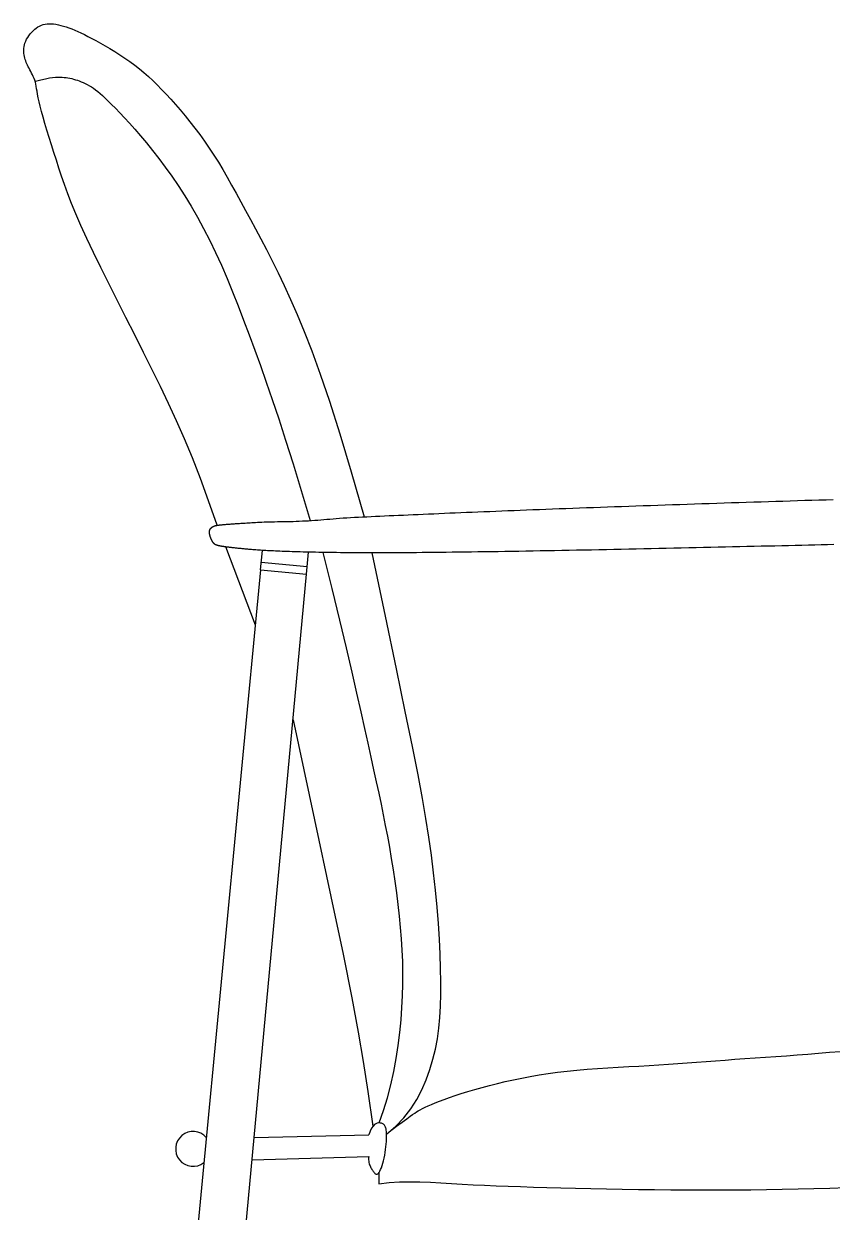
# Model space of a CAD drawing. Header units: millimetres. Extents: x -17017 to 2697, y 1903 to 18260.
# Drawn here: x -16975.9994 to -16975.9377, y 18247.9943 to 18248.0849 of the extents above; entities that cross this region are included whole.
import ezdxf

# ---------------------------------------------------------------- set-up
doc = ezdxf.new("R2010")
doc.units = ezdxf.units.MM
doc.layers.add('OP-MOB-MOVIL', color=8, linetype='Continuous')

# ---------------------------------------------------------------- blocks, each defined once
blk = doc.blocks.new('mesas y sillas de cafeteria')
for p, q in [((49.54799182636907, -14.29232031655556), (49.54869526156745, -14.28488210684554)), ((49.56549935613475, -14.29397601236997), (49.56629223037908, -14.28559206327918))]:
    blk.add_line(p, q)
for points in [[(49.53146824942451, -14.27532335044452), (49.52823059016737, -14.26598081426528), (49.52510004167289, -14.25747173149284), (49.52204336315754, -14.24965512449489), (49.51902731382961, -14.24239001564092), (49.51601865291104, -14.23553542730224), (49.51298413961376, -14.22895038184288), (49.50989053315152, -14.22249390163415), (49.50670459274352, -14.21602500904191), (49.50340838144712, -14.20943997060385), (49.50004517769958, -14.20278402949771), (49.49667356378995, -14.1961396730876), (49.49335212199639, -14.18958938871219), (49.49013943460614, -14.18321566373015), (49.48709408390187, -14.17710098548923), (49.48427465216719, -14.17132784134446), (49.4817397216857, -14.16597871863996), (49.47953120039074, -14.16111235537574), (49.4776242988064, -14.15669249214079), (49.47597755311199, -14.15265912016548), (49.47454949947587, -14.14895223067651), (49.47329867407916, -14.1455118149097), (49.47218361309297, -14.14227786409356), (49.47116285269021, -14.13919036946209), (49.47019492904747, -14.13618932224381), (49.4692473821442, -14.13322945462642), (49.46832376716247, -14.13032446261059), (49.46743664309452, -14.1275027831507), (49.46659856892347, -14.12479285320478), (49.46582210364159, -14.12222310973084), (49.46511980623745, -14.1198219896778), (49.46450423569604, -14.11761793000733), (49.46398795100959, -14.11563936767561), (49.46357809642177, -14.11390520510213), (49.4632601572157, -14.11239620659398), (49.46301420393502, -14.11108360192702), (49.46282030711882, -14.10993862087344), (49.46265853731074, -14.10893249319997), (49.46250896504807, -14.10803644868611), (49.46235166087808, -14.10722171710222), (49.46216669533624, -14.10645952822233), (49.46193893108011, -14.10572575645347), (49.46167239920942, -14.10501485474742), (49.46137592294053, -14.10432592068173), (49.46105832548801, -14.10365805183937), (49.46072843006459, -14.10301034580698), (49.46039505988756, -14.10238190016389), (49.46006703816693, -14.10177181249674), (49.45975318811998, -14.10117918038668), (49.45946080742578, -14.10060256899669), (49.45919109163242, -14.10003841383514), (49.45894371074519, -14.09948261799036), (49.45871833478213, -14.09893108454889), (49.45851463374856, -14.09837971659908), (49.45833227765434, -14.0978244172311), (49.45817093651294, -14.09726108953146), (49.45803028033515, -14.09668563658488), (49.45791115755583, -14.09609471309523), (49.45781913030351, -14.09548798018295), (49.45776093912991, -14.09486585058949), (49.45774332459496, -14.09422873704352), (49.457773027244, -14.09357705228467), (49.45785678763787, -14.09291120905073), (49.45800134632645, -14.09223162006856), (49.45821344386331, -14.0915386980796), (49.45849742120572, -14.09083432271655), (49.45884802093224, -14.09012624121169), (49.45925758602334, -14.08942366770134), (49.45971845945678, -14.08873581630723), (49.46022298421485, -14.08807190116931), (49.46076350327803, -14.08744113641478), (49.46133235962407, -14.08685273617448), (49.46192189623707, -14.0863159145847), (49.46252629420906, -14.08583835437275), (49.4631470870836, -14.08542161268451), (49.46378764651217, -14.08506571526232), (49.46445134415717, -14.0847706878485), (49.46514155166824, -14.08453655618541), (49.46586164070868, -14.08436334602084), (49.46661498292724, -14.08425108308984), (49.46740494998176, -14.08419979314203), (49.4682340136269, -14.08420907356776), (49.46910104599647, -14.08427680834211), (49.47000401931746, -14.08440045310272), (49.47094090582686, -14.08457746346903), (49.47190967774895, -14.08480529507506), (49.47290830731617, -14.08508140354752), (49.47393476676189, -14.08540324451496), (49.47498702831672, -14.08576827360048), (49.47606534184797, -14.08617530855736), (49.47717906780599, -14.08662861559606), (49.47833984427507, -14.08713382304632), (49.47955930934313, -14.0876965592397), (49.48084910109537, -14.0883224525096), (49.48222085762336, -14.0890171311803), (49.48368621700774, -14.08978622359064), (49.48525681733827, -14.0906353580649), (49.48693851136522, -14.09156819199052), (49.48871401046563, -14.09258049897653), (49.49056024068705, -14.09366608168057), (49.4924541280734, -14.09481874276571), (49.49437259867227, -14.09603228489323), (49.49629257851939, -14.09730051072256), (49.49819099366414, -14.09861722291498), (49.50004477015136, -14.09997622413175), (49.50183719708457, -14.10137385436428), (49.50357701581652, -14.10281660293367), (49.5052793307641, -14.1043134964857), (49.5069592463451, -14.10587356167161), (49.5086318669737, -14.10750582513901), (49.51031229706587, -14.10921931354096), (49.51201564103849, -14.11102305352142), (49.51375700330482, -14.11292607173527), (49.51554679036963, -14.11493495049217), (49.51737661706102, -14.11704649476633), (49.51923340030135, -14.11925506519219), (49.52110405700387, -14.12155502240785), (49.52297550408821, -14.12394072704774), (49.5248346584749, -14.12640653975177), (49.52666843707811, -14.12894682115257), (49.52846375681838, -14.13155593188822), (49.53021224753775, -14.13423038271139), (49.53192439080431, -14.13697528484226), (49.53361538110585, -14.13979789961741), (49.53530041293743, -14.14270548837703), (49.53699468078867, -14.14570531245408), (49.53871337915461, -14.14880463318332), (49.54047170252306, -14.15201071190859), (49.5422848453918, -14.15533080996101), (49.54416583084185, -14.15877686850581), (49.54611899635984, -14.16237954800636), (49.54814650801836, -14.16617418875285), (49.55025053189365, -14.17019613103548), (49.55243323406376, -14.17448071514809), (49.55469678060308, -14.17906328137724), (49.55704333758604, -14.18397917001676), (49.55947507109249, -14.18926372135502), (49.5620044947691, -14.19499725450805), (49.56468551255148, -14.20144000388245), (49.56758237594386, -14.20889718271974), (49.57075933645592, -14.21767400425233), (49.57428064559463, -14.22807568171265), (49.57821055486329, -14.2404074283404), (49.58261331577251, -14.25497445736619), (49.58755317982559, -14.2720819820297)], [(49.4622213296725, -14.10601314265114), (49.46426673358656, -14.10551636037053), (49.46601090182867, -14.10513613758121), (49.46749388404987, -14.10485910318312), (49.46875572989939, -14.10467188607618), (49.46983648902642, -14.1045611151585), (49.4707762110811, -14.10451341933003), (49.47161494571083, -14.10451542749433), (49.47239274256845, -14.10455376854406), (49.47314368836214, -14.10461736555044), (49.4738780180478, -14.10470431823342), (49.47460000364754, -14.1048150204806), (49.4753139171853, -14.1049498661796), (49.47602403067231, -14.10510924921618), (49.47673461613431, -14.10529356348525), (49.47744994559162, -14.10550320286347), (49.4781742910609, -14.10573856124574), (49.47891098827222, -14.10600042678016), (49.47965962779199, -14.10629116466589), (49.48041886389456, -14.1066135343608), (49.48118735085063, -14.10697029533185), (49.48196374294457, -14.10736420703506), (49.48274669444163, -14.10779802893376), (49.48353485961979, -14.10827452048943), (49.48432689275342, -14.10879644116176), (49.48512544008281, -14.10936945098365), (49.48594911569944, -14.11001081224822), (49.48682052565982, -14.11074068783273), (49.48776227602048, -14.11157924060535), (49.48879697283792, -14.11254663343243), (49.48994722217321, -14.11366302918395), (49.49123563007743, -14.11494859073355), (49.4926848026098, -14.11642348094756), (49.4943105104494, -14.11810409745158), (49.49610118274904, -14.11999177691541), (49.49803841328958, -14.1220840907572), (49.50010379584728, -14.12437861040053), (49.50227892420207, -14.12687290726717), (49.50454539212569, -14.12956455278254), (49.50688479340261, -14.13245111836295), (49.50927872180364, -14.13553017543563), (49.5117096552367, -14.13879916167753), (49.51416360810344, -14.14225497979533), (49.51662747893624, -14.14589439874908), (49.5190881662611, -14.14971418750247), (49.52153256861038, -14.15371111501918), (49.52394758451101, -14.15788195025743), (49.52632011249898, -14.16222346218274), (49.52863705109394, -14.16673241975514), (49.53088956150623, -14.17140577506143), (49.53308585562536, -14.17624121270455), (49.53523840801881, -14.18123660041419), (49.53735969324953, -14.18638980591277), (49.53946218588226, -14.1916986969245), (49.54155836047994, -14.19716114118273), (49.5436606916137, -14.20277500640987), (49.54578165384464, -14.20853816033377), (49.54793756934032, -14.21447540898043), (49.55016015067758, -14.22071931156097), (49.55248495803153, -14.22742936558825), (49.55494755158179, -14.23476506857151), (49.55758349150165, -14.24288591801815), (49.56042833797255, -14.25195141144832), (49.56351765117051, -14.26212104636579), (49.56688699127244, -14.27355432027798)], [(49.76653104583329, -14.28269573476246), (49.76417372632113, -14.28275068076073), (49.76178103862821, -14.28280648301916), (49.75935403784479, -14.28286309851683), (49.7568937790611, -14.28292048422736), (49.75440131736923, -14.28297859713348), (49.75187776135772, -14.28303739254625), (49.74932443362832, -14.28309681913743), (49.74674271028198, -14.28315682390166), (49.7441339674142, -14.28321735384452), (49.74149958112775, -14.28327835596792), (49.73884092751996, -14.28333977727561), (49.7361593826945, -14.2834015647677), (49.73345632274595, -14.28346366544974), (49.73073312377801, -14.28352602632003), (49.72799116189071, -14.28358859438231), (49.72523181317956, -14.2836513166385), (49.72245645374915, -14.28371414009234), (49.71966645969678, -14.28377701174577), (49.71686320712161, -14.2838398786007), (49.71404807212548, -14.28390268765725), (49.71122243080754, -14.2839653859246), (49.70838765926601, -14.28402792039378), (49.70554513360275, -14.28409023807944), (49.702696229916, -14.28415228597441), (49.69984232430488, -14.2842140110879), (49.69698479286944, -14.28427536041636), (49.69412501171337, -14.28433628096536), (49.6912643569276, -14.28439671973683), (49.68840420462402, -14.28445662373269), (49.68554593089084, -14.28451593995487), (49.68269091183447, -14.28457461540529), (49.67984052355405, -14.28463259708951), (49.6769961421478, -14.28468983200582), (49.67415914371577, -14.28474626715797), (49.67133090435618, -14.28480184954969), (49.66851280017454, -14.2848565261811), (49.66570620726361, -14.28491024405412), (49.66291250172708, -14.2849629501743), (49.66013305966317, -14.28501459153995), (49.6573692571701, -14.28506511515661), (49.65462247035157, -14.28511446802622), (49.65189407530579, -14.28516259714888), (49.64918544813099, -14.28520944952834), (49.64649796492995, -14.28525497216833), (49.64383300179998, -14.28529911206533), (49.64119193484021, -14.28534181623036), (49.6385761401516, -14.28538303165806), (49.63598699383328, -14.28542270535763), (49.63342587198622, -14.28546078432373), (49.63089415071136, -14.28549721556374), (49.6283932061051, -14.28553194607957), (49.62592441426932, -14.28556492287316), (49.62348915130224, -14.28559609294643), (49.62108873923989, -14.28562540606981), (49.61872428385323, -14.28565282309137), (49.61639683685371, -14.28567830762586), (49.61410744994737, -14.28570182329167), (49.61185717484386, -14.28572333370357), (49.6096470632483, -14.28574280247813), (49.60747816687126, -14.28576019323009), (49.60535153741966, -14.28577546957604), (49.6032680103408, -14.28578860620837), (49.60122755603788, -14.28579962212461), (49.59922992865086, -14.28580854739084), (49.59727488232329, -14.28581541208041), (49.5953621711933, -14.28582024626485), (49.59349154940628, -14.28582308001387), (49.59166277109853, -14.28582394340265), (49.58987559041543, -14.28582286649726), (49.58812970743293, -14.28581988214137), (49.58642460596184, -14.28581503424721), (49.58475971575808, -14.28580836950277), (49.58313446656666, -14.28579993458879), (49.58154828813895, -14.28578977619691), (49.58000061022631, -14.28577794100784), (49.57849086257374, -14.28576447570413), (49.57701847493536, -14.28574942697196), (49.57558287705888, -14.28573284150116), (49.57418349869658, -14.28571476597062), (49.57281976959257, -14.28569524706654), (49.57149111950002, -14.28567433147327), (49.57019697817123, -14.28565206587882), (49.56893677535209, -14.28562849696391), (49.56770994079216, -14.28560367141654), (49.56651590424281, -14.28557763592289), (49.5653540954545, -14.28555043716187), (49.56422394417496, -14.28552212182149), (49.56312488015374, -14.28549273658791), (49.56205633314039, -14.28546232814369), (49.5610177328881, -14.28543094317502), (49.56000850914279, -14.28539862836806), (49.55902809165582, -14.28536543040173), (49.55807591017492, -14.28533139596948), (49.55715139445329, -14.2852965717484), (49.55625397423955, -14.28526100442832), (49.55538307927873, -14.28522474069177), (49.55453813932672, -14.28518782722495), (49.55371858413127, -14.2851503107122), (49.5529238434392, -14.28511223783607), (49.55215334700461, -14.28507365528458), (49.55140652457521, -14.28503460974207), (49.55068280589967, -14.2849951478911), (49.54998162072843, -14.28495531641965), (49.54930239881105, -14.28491516200847), (49.54864456989617, -14.28487473134737), (49.54800756373788, -14.28483407111526), (49.54739081008211, -14.28479322800194), (49.54679373867748, -14.28475224868998), (49.5462157792781, -14.28471117986555), (49.54565636162897, -14.2846700682112), (49.54511491548055, -14.28462896041674), (49.54459087058513, -14.28458790315926), (49.54408365669042, -14.28454694312859), (49.5435927035478, -14.2845061270109), (49.54311744090501, -14.28446550148874), (49.54265729851522, -14.28442511324283), (49.54221170612163, -14.28438500896664), (49.54178010533087, -14.28434523350734), (49.54136198515698, -14.28430582440342), (49.54095684645745, -14.28426681735073), (49.54056419010431, -14.2842282480633), (49.5401835169605, -14.28419015223517), (49.53981432788532, -14.28415256556946), (49.53945612374719, -14.28411552377293), (49.53910840540902, -14.28407906254506), (49.53877072114938, -14.28404321027119), (49.53844280887552, -14.28400796604546), (49.53812445391668, -14.28397332164241), (49.53781544159392, -14.28393926883837), (49.53751555723011, -14.28390579941151), (49.53722458614902, -14.28387290513092), (49.53694231367626, -14.28384057777657), (49.5366685251347, -14.28380880912118), (49.53640301769792, -14.2837775891112), (49.53614563595329, -14.28374690037163), (49.53589623634161, -14.28371672369212), (49.53565467529825, -14.2836870398678), (49.53542080926218, -14.28365782969377), (49.53519449467331, -14.28362907396149), (49.53497558796607, -14.28360075346427), (49.53476394558584, -14.28357284899539), (49.53455942396158, -14.28354534134996), (49.53436187954139, -14.28351821131764), (49.53417116875789, -14.28349143969535), (49.53398714804825, -14.28346500727275), (49.5338096738551, -14.28343889485222), (49.5336386026147, -14.28341308321433), (49.53347379076695, -14.28338755316145), (49.53331509474719, -14.28336228548324), (49.53316237099716, -14.2833372609748), (49.53301547595129, -14.2833124604258), (49.5328742660522, -14.28328786463317), (49.53273859773617, -14.283263454392), (49.53260832744127, -14.28323921049196), (49.53248331160557, -14.28321511372633), (49.53236340666899, -14.28319114489022), (49.53224846906687, -14.28316728477512), (49.53213835524275, -14.28314351417794), (49.53203292163289, -14.28311981388833), (49.53193202467355, -14.28309616470142), (49.53183552080282, -14.28307254741048), (49.53174326646331, -14.28304894280882), (49.53165511808947, -14.2830253316879), (49.5315709321203, -14.28300169484282), (49.53149056499387, -14.28297801307053), (49.531413873151, -14.28295426715522), (49.53134071302793, -14.28293043789745), (49.53127094106276, -14.28290650609051), (49.53120441369811, -14.28288245252406), (49.53114098736569, -14.28285825799503), (49.53108051850813, -14.28283390329307), (49.5310228635617, -14.2828093692151), (49.5309678789672, -14.28278463655079), (49.53091542116272, -14.28275968609887), (49.53086534658451, -14.28273449864719), (49.53081751167065, -14.28270905499085), (49.53077177286195, -14.28268333592496), (49.5307279865965, -14.28265732224099), (49.53068600931238, -14.28263099473588), (49.53064569744402, -14.28260433419564), (49.53060690743678, -14.28257732142083), (49.53056949972324, -14.28254993800874), (49.53053335073582, -14.28252216879082), (49.5304983409078, -14.28249399941524), (49.5304643506679, -14.28246541551925), (49.53043126045122, -14.28243640274559), (49.53039895068468, -14.28240694673332), (49.53036730179974, -14.28237703312334), (49.53033619422877, -14.28234664756019), (49.5303055243985, -14.28231577891711), (49.53027525271409, -14.2822844289949), (49.53024535558234, -14.28225260282488), (49.53021580939912, -14.28222030544202), (49.53018659057216, -14.28218754187947), (49.53015767550005, -14.28215431717399), (49.53012904058505, -14.28212063635328), (49.53010066223123, -14.28208650445413), (49.53007252083898, -14.28205192731548), (49.53004461280398, -14.28201691401773), (49.53001693852184, -14.28198147443254), (49.5299894983882, -14.28194561844975), (49.52996229279506, -14.28190935594648), (49.52993532214077, -14.28187269680529), (49.52990858681642, -14.28183565090694), (49.52988208722218, -14.28179822813399), (49.52985582374731, -14.2817604383672), (49.52982979679291, -14.28172229149095), (49.52980400674915, -14.28168379738054), (49.52977845401165, -14.28164496592217), (49.52975313897605, -14.28160580699841), (49.52972806203798, -14.28156633048638), (49.52970322359215, -14.28152654626865), (49.52967862403329, -14.28148646423142), (49.52965426375431, -14.28144609424999), (49.52963014315628, -14.28140544621056), (49.52960626262666, -14.28136452999024), (49.5295826225647, -14.28132335547161), (49.52955922336514, -14.28128193254088), (49.52953606541905, -14.28124027107333), (49.52951314912843, -14.28119838095517), (49.52949047488164, -14.28115627206353), (49.52946804307976, -14.28111395428459), (49.52944585411205, -14.28107143749548), (49.52942390837688, -14.28102873158059), (49.52940220626624, -14.28098584642066), (49.52938074817848, -14.28094279189827), (49.5293595345056, -14.28089957789052), (49.52933856564505, -14.28085621428181), (49.52931784198972, -14.28081271095652), (49.52929736393617, -14.28076907779177), (49.52927713187819, -14.28072532467377), (49.52925714621142, -14.2806814614778), (49.52923740733331, -14.28063749808825), (49.52921791563313, -14.28059344438952), (49.52919867151013, -14.2805493102569), (49.52917967535996, -14.28050510557841), (49.52916092757187, -14.28046084023299), (49.52914242854695, -14.28041652409775), (49.52912417867628, -14.2803721670607), (49.52910617835732, -14.28032777900262), (49.52908842798479, -14.2802833698006), (49.52907092795249, -14.28023894934086), (49.52905367865424, -14.28019452749868), (49.52903668048839, -14.2801501141621), (49.52901993384603, -14.28010571921186), (49.52900343920555, -14.28006135231772), (49.52898719736095, -14.28001702231995), (49.52897120918442, -14.27997273784968), (49.52895547555545, -14.27992850753799), (49.52893999734533, -14.279884340016), (49.52892477543264, -14.27984024391299), (49.52890981068867, -14.27979622786006), (49.52889510398563, -14.27975230048833), (49.52888065652678, -14.27970846959761), (49.5288664707814, -14.27966473964261), (49.52885254954435, -14.27962111425586), (49.52883889561144, -14.27957759706624), (49.52882551177845, -14.2795341917008), (49.52881240083661, -14.27949090178299), (49.52879956558445, -14.27944773094714), (49.52878700881502, -14.27940468281486), (49.52877473340322, -14.27936176080766), (49.52876274254322, -14.27931896751397), (49.52875103951101, -14.27927630530758), (49.52873962757894, -14.27923377656771), (49.52872851002212, -14.27919138366815), (49.52871769012017, -14.27914912898632), (49.52870717114092, -14.27910701490509), (49.52869695636309, -14.27906504379462), (49.52868704905723, -14.27902321803231), (49.52867745250478, -14.27898154000104), (49.52866816997539, -14.2789400120746), (49.52865920474505, -14.27889863662858), (49.52865056008613, -14.27885741603677), (49.52864223927645, -14.27881635268568), (49.52863424559109, -14.27877544894363), (49.52862658230424, -14.27873470719351), (49.52861925268735, -14.27869412980726), (49.52861226001824, -14.27865371916778), (49.52860560757108, -14.27861347764701), (49.52859929862097, -14.27857340762421), (49.5285933364421, -14.27853351147496), (49.52858772430864, -14.27849379157669), (49.52858246549386, -14.27845425030864), (49.52857756327558, -14.27841489004459), (49.52857302092616, -14.27837571316559), (49.52856884172161, -14.2783367220436), (49.52856502893792, -14.2782979190597), (49.52856158584655, -14.27825930659128), (49.52855851572167, -14.27822088701032), (49.52855582184202, -14.27818266269787), (49.52855350748086, -14.27814463603136), (49.52855157591148, -14.27810680938637), (49.52855003040895, -14.27806918513852), (49.52854887424837, -14.27803176566886), (49.52854811070301, -14.27799455334934), (49.52854774304888, -14.27795755056104), (49.52854777456469, -14.27792075968136), (49.52854820851644, -14.2778841830841), (49.52854904818651, -14.27784782314484), (49.5285502968436, -14.27781168224828), (49.52855195776647, -14.2777757627664), (49.52855403422927, -14.27774006707295), (49.5285565295062, -14.27770459755084), (49.52855944686962, -14.27766935657564), (49.52856278959916, -14.27763434651933), (49.52856656096537, -14.27759956976661), (49.52857076424243, -14.27756502868942), (49.52857540270998, -14.27753072566884), (49.52858047955215, -14.27749666297314), (49.52858599762749, -14.27746284245222), (49.52859195970632, -14.27742926585597), (49.52859836855623, -14.27739593492879), (49.52860522694482, -14.27736285141691), (49.52861253764604, -14.27733001706292), (49.52862030342931, -14.27729743361851), (49.52862852706403, -14.2772651028281), (49.5286372109822, -14.27723302601589), (49.52864635627429, -14.27720120282174), (49.52865596368611, -14.27716963247076), (49.52866603397433, -14.27713831418259), (49.52867656788476, -14.27710724718054), (49.52868756616954, -14.27707643068788), (49.52869902958173, -14.27704586392429), (49.52871095886803, -14.27701554611122), (49.52872335469965, -14.27698547636464), (49.52873621740218, -14.27695565338036), (49.52874954722301, -14.27692607575409), (49.52876334441225, -14.27689674207068), (49.52877760921092, -14.27686765092039), (49.52879234186457, -14.27683880089535), (49.52880754262242, -14.27681019058946), (49.52882321173001, -14.27678181858937), (49.52883934943111, -14.27675368348901), (49.52885595597309, -14.27672578387501), (49.52887303160333, -14.2766981183413), (49.52889057656557, -14.27667068547998), (49.52890859110539, -14.27664348387771), (49.52892707546926, -14.27661651212657), (49.52894602990455, -14.27658976881503), (49.52896545465683, -14.27656325254065), (49.52898534997166, -14.27653696188645), (49.52900571609189, -14.27651089544452), (49.52902655327034, -14.27648505181241), (49.52904786174804, -14.27645942957133), (49.52906964177146, -14.27643402731701), (49.52909189358616, -14.27640884364155), (49.52911461744134, -14.27638387713159), (49.52913781357984, -14.27635912637925), (49.52916148224813, -14.27633458997479), (49.52918562369177, -14.27631026651216), (49.52921023815998, -14.27628615457797), (49.52923532589466, -14.27626225276435), (49.52926088714321, -14.27623855966158), (49.52928692215301, -14.27621507385993), (49.52931343116597, -14.27619179395515), (49.52934041443314, -14.27616871853024), (49.52936787219824, -14.27614584617913), (49.52939580470684, -14.27612317549574), (49.5294242122045, -14.27610070506489), (49.52945309493771, -14.27607843348051), (49.52948245315292, -14.27605635933287), (49.52951228709662, -14.27603448121226), (49.52954259701528, -14.27601279771079), (49.529573383149, -14.27599130741874), (49.52960464575244, -14.27597000892092), (49.52963638506753, -14.27594890081855), (49.52966860133711, -14.2759279816928), (49.52970129481128, -14.27590725014306), (49.52973446573469, -14.27588670475052), (49.52976811435565, -14.27586634411455), (49.52980224091516, -14.27584616681816), (49.52983684566334, -14.2758261714589), (49.52987193967874, -14.27580635610502), (49.52990757739553, -14.27578671675656), (49.52994382406996, -14.27576724889332), (49.52998074496918, -14.27574794799693), (49.53001840535853, -14.27572880954904), (49.5300568704979, -14.27570982902398), (49.53009620565444, -14.27569100191431), (49.5301364760935, -14.27567232369074), (49.53017779041784, -14.2756537877649), (49.53022043062174, -14.27563537924834), (49.53026472203692, -14.27561708118446), (49.53031099000509, -14.27559887661118), (49.53035955985706, -14.27558074857006), (49.53041075692636, -14.27556268010449), (49.53046490655015, -14.27554465425055), (49.53052233406561, -14.27552665405346), (49.53058337564016, -14.27550866203273), (49.53064841079049, -14.27549065863604), (49.53071782987445, -14.2754726237963), (49.5307920232417, -14.27545453744278), (49.53087138124283, -14.27543637950839), (49.53095629423569, -14.2754181299224), (49.53104715257086, -14.2753997686159), (49.53114434660074, -14.27538127551634), (49.53124826667772, -14.27536263055845), (49.53135930315784, -14.27534381367332), (49.53147784638986, -14.2753248047884), (49.53160428672982, -14.2753055838366), (49.53173901453283, -14.27528613074537), (49.53188242014403, -14.27526642544944), (49.5320348939249, -14.27524644787627), (49.53219682622057, -14.27522617795876), (49.53236860739253, -14.27520559562799), (49.5325506277868, -14.27518468081325), (49.53274327776126, -14.27516341344199), (49.53294694766464, -14.27514177345256), (49.53316202785118, -14.27511974076879), (49.53338890867599, -14.27509729532539), (49.53362798048693, -14.27507441704802), (49.53387963364366, -14.27505108587138), (49.53414425849678, -14.27502728172658), (49.53442224539594, -14.27500298454288), (49.53471398469537, -14.27497817424955), (49.53501986675292, -14.27495283078133), (49.53534028191552, -14.27492693406384), (49.53567562053922, -14.27490046403364), (49.53602627297641, -14.27487340061452), (49.53639262957768, -14.27484572374306), (49.53677508070086, -14.27481741334486), (49.53717401669473, -14.27478844935285), (49.53758982791351, -14.27475881170176), (49.53802290471231, -14.27472848031357), (49.53847363743898, -14.27469743512665), (49.53894241645139, -14.27466565606665), (49.53942963210011, -14.27463312306827), (49.53993567473844, -14.27459981605898), (49.54046093472152, -14.27456571497169), (49.5410058023981, -14.27453079973566), (49.5415706681224, -14.27449505028198), (49.54215592225137, -14.27445844653994), (49.54276195513285, -14.27442096844061), (49.54338915712196, -14.27438259591872), (49.54403791857294, -14.2743433088981), (49.54470862983726, -14.27430308731346), (49.54540234217257, -14.27426202795141), (49.54612275045292, -14.27422069500062), (49.5468742104631, -14.27417976951256), (49.54766107797877, -14.27413993253504), (49.54848770878471, -14.2741018651177), (49.54935845865748, -14.27406624830655), (49.55027768337732, -14.27403376315124), (49.55124973872898, -14.27400509069776), (49.55227692487279, -14.27398056769744), (49.55335331951756, -14.27395915369198), (49.55447094474766, -14.27393946391567), (49.55562182265476, -14.27392011362281), (49.55679797532775, -14.27389971804587), (49.55799142485466, -14.27387689242823), (49.5591941933244, -14.27385025201329), (49.56039830282771, -14.2738184120426), (49.56159710767406, -14.27378022057019), (49.56278929107157, -14.27373545689625), (49.56397486845435, -14.27368413313161), (49.56515385525017, -14.27362626139075), (49.56632626688861, -14.27356185379176), (49.56749211880469, -14.27349092244003), (49.56865142642437, -14.27341347945548), (49.56980420518266, -14.27332953694531), (49.57095181314344, -14.27323933894513), (49.57210097893676, -14.27314405715515), (49.57325977381424, -14.27304509519672), (49.57443626903842, -14.2729438566912), (49.57563853586998, -14.27284174525994), (49.57687464556966, -14.27274016452247), (49.57815266939087, -14.27264051809834), (49.57948067860161, -14.2725442096089), (49.58086473050116, -14.27245229480286), (49.58230282656132, -14.27236443791116), (49.58379095429973, -14.27227995529393), (49.58532510123314, -14.27219816331126), (49.5869012548801, -14.27211837832328), (49.588515402751, -14.27203991668648), (49.59016353236802, -14.27196209476097), (49.59184163124428, -14.27188422890868), (49.59354635821455, -14.27180575144484), (49.59527705739583, -14.27172655852519), (49.59703374421315, -14.27164666226236), (49.59881643410154, -14.271566074769), (49.60062514248875, -14.2714848081614), (49.60245988480619, -14.27140287454677), (49.60432067648708, -14.27132028604137), (49.60620753295825, -14.27123705475969), (49.60812046965293, -14.27115319281256), (49.61005950200251, -14.27106871231445), (49.61202464543658, -14.27098362537981), (49.61401591538652, -14.2708979441195), (49.61603332728464, -14.27081168064433), (49.6180768965587, -14.27072484707242), (49.62014663864193, -14.27063745551459), (49.62224256896297, -14.2705495180835), (49.62436470295415, -14.27046104689362), (49.62651305604686, -14.27037205405395), (49.62868764366976, -14.27028255168443), (49.63088848125699, -14.27019255189225), (49.63311558423629, -14.27010206679552), (49.63536896803907, -14.27001110850324), (49.63764864809764, -14.26991968912989), (49.63995463984247, -14.26982782078994), (49.64228692627967, -14.26973551627816), (49.64464536071955, -14.26964279114873), (49.64702976405169, -14.26954966162884), (49.64943995716294, -14.26945614395663), (49.65187576094195, -14.26936225436111), (49.65433699627556, -14.26926800908041), (49.65682348404971, -14.26917342434172), (49.65933504515215, -14.26907851638316), (49.66187137077668, -14.26898330418408), (49.66443163333224, -14.26888781771049), (49.667014875532, -14.26879208968057), (49.66962014009277, -14.26869615280521), (49.67224646972682, -14.26860003979709), (49.67489290714639, -14.26850378337622), (49.67755849507193, -14.26840741625347), (49.68024227621299, -14.26831097114336), (49.68294326085834, -14.26821448144983), (49.68566032960825, -14.26811798331619), (49.68839233062954, -14.26802151358243), (49.69113811209445, -14.26792510907944), (49.69389652217342, -14.26782880664177), (49.6966664090387, -14.26773264310759), (49.69944662086073, -14.26763665530598), (49.70223600580994, -14.26754088007874), (49.70503341205495, -14.26744535425678), (49.70783768777164, -14.26735011467463), (49.71064768112774, -14.267255198165), (49.71346224029458, -14.2671606415679), (49.71628021344532, -14.26706648171239), (49.71910044874585, -14.26697275543847), (49.72192179437207, -14.26687949957704), (49.72474309849076, -14.26678675096446), (49.72756320927783, -14.26669454643525), (49.73038097490007, -14.26660292282395), (49.73319524353155, -14.2665119169651), (49.7360048633409, -14.26642156569505), (49.73880868249762, -14.26633190584471), (49.74160554917762, -14.26624297425406), (49.74439431154678, -14.26615480775217), (49.74717381778191, -14.26606744317723), (49.74994291604617, -14.26598091736378), (49.75270045451634, -14.26589526714451), (49.75544528136197, -14.26581052935762), (49.75817624475258, -14.26572674083582), (49.76089219286132, -14.26564393841181), (49.76359197385773, -14.26556215892197), (49.76627443591224, -14.26548143920445)], [(49.54607281239896, -14.31333980099589), (49.53473475303053, -14.28357440664695)], [(49.59321580028427, -14.50307786553094), (49.59492432923707, -14.4983372103452), (49.59641515445674, -14.49346874819639), (49.59770200812909, -14.48851234962422), (49.59879862244725, -14.48350788515381), (49.59971872960068, -14.47849522532488), (49.60047606178068, -14.47351424067529), (49.6010843511749, -14.46860480173564), (49.60155732997464, -14.46380677904017), (49.60190735766901, -14.45914908986015), (49.60214130295026, -14.45461683841313), (49.60226466179938, -14.4501841756537), (49.60228293020828, -14.44582525253099), (49.60220160416247, -14.44151422000141), (49.60202617965024, -14.43722522901589), (49.60176215265983, -14.43293243053085), (49.60141501917678, -14.42860997549542), (49.60099061773599, -14.42423972457073), (49.60049615705339, -14.4198343772423), (49.59993918839427, -14.41541434270403), (49.59932726302122, -14.41100003014981), (49.59866793219953, -14.40661184877536), (49.59796874718722, -14.40227020776729), (49.59723725925414, -14.39799551632495), (49.5964810196574, -14.39380818363861), (49.59570478138994, -14.38971395607223), (49.59490210432887, -14.38565992865551), (49.59406375008166, -14.38157853359735), (49.59318048025216, -14.37740220309388), (49.59224305644511, -14.37306336935217), (49.591242240268, -14.36849446457563), (49.59016879332466, -14.36362792096043), (49.58901347721803, -14.35839617071542), (49.58775951478037, -14.35271289410048), (49.5863599737304, -14.34641676361207), (49.58476038300523, -14.33932769980674), (49.58290627155202, -14.33126562323923), (49.58074316831426, -14.32205045446972), (49.57821660222817, -14.31150211404747), (49.5752721022418, -14.29944052253632), (49.57185519729865, -14.28568560049098)], [(49.59603938330747, -14.50732947494907), (49.59955193412952, -14.50435994180043), (49.60262625878295, -14.50114807794125), (49.60529563300679, -14.49773027370247), (49.60759333253554, -14.49414291942412), (49.6095526331128, -14.49042240543713), (49.61120681047942, -14.48660512207971), (49.6125891403708, -14.48272745968279), (49.613732898526, -14.47882580857913), (49.61466819985981, -14.47492303598119), (49.61541251596555, -14.47098791660028), (49.6159801576041, -14.46697570202014), (49.61638543554454, -14.46284164382996), (49.61664266055232, -14.45854099360622), (49.61676614339285, -14.45402900294357), (49.61677019482977, -14.44926092342212), (49.61666912563032, -14.44419200663106), (49.61647410583282, -14.43879060631298), (49.61618374257523, -14.43307748485131), (49.61579350226657, -14.4270865067956), (49.61529885131949, -14.42085153668449), (49.61469525614211, -14.41440643906935), (49.61397818314799, -14.40778507848881), (49.61314309874615, -14.40102131949061), (49.61218546934651, -14.39414902661883), (49.61108313769819, -14.38709759724952), (49.60974345190243, -14.37937856009194), (49.6080561363915, -14.37039897667637), (49.60591091560036, -14.35956590854039), (49.60319751396764, -14.34628641722702), (49.5998056559265, -14.32996756427019), (49.59562506591647, -14.31001641120565), (49.59054546836614, -14.28584001957097)], [(49.54799182636907, -14.29232031655556), (49.48796394357669, -14.92034712088935), (49.50719171965193, -14.92154209291402), (49.56549935613475, -14.29397601236997)], [(49.54799182636907, -14.29232031655556), (49.56549935613475, -14.29397601236997)], [(49.54826933471577, -14.28938590939651), (49.56577686448418, -14.29104160521456)], [(49.59089205211512, -14.50429891842759), (49.5890055107493, -14.49106712538014), (49.5872858461089, -14.47971431126462), (49.58537783833435, -14.46842537604243), (49.58292626757066, -14.4553852196841), (49.57957591395007, -14.43877874215468), (49.57497155761575, -14.41679084341922), (49.56875797870816, -14.38760642344641), (49.56057995736501, -14.34941038219949)], [(49.59710051952698, -14.50643238353587), (49.59987157084197, -14.50436496491238), (49.60204852838888, -14.50274345506841), (49.60372968998581, -14.50149877987133), (49.60501335344543, -14.50056186519942), (49.60599781658493, -14.49986363691823), (49.6067813772197, -14.49933502090425), (49.60746233316331, -14.49890694302849), (49.60813898223296, -14.49851032916195), (49.60889556187885, -14.49808765101261), (49.60976006812325, -14.4976275636036), (49.6107464366205, -14.49713026780228), (49.61186860302951, -14.49659596446872), (49.61314050300552, -14.49602485446667), (49.61457607220746, -14.49541713865619), (49.61618924629056, -14.49477301790103), (49.61799396091737, -14.49409269306125), (49.61999888873379, -14.49337765379823), (49.62219165037186, -14.49263454497486), (49.62455460345245, -14.4918713002462), (49.62707010559734, -14.49109585327096), (49.62972051443467, -14.49031613770785), (49.63248818758257, -14.48954008721557), (49.63535548266645, -14.48877563545102), (49.63830475730811, -14.48803071607108), (49.64132248933129, -14.48731251145182), (49.64441163735137, -14.48662519877325), (49.64757928018935, -14.48597220394186), (49.65083249666077, -14.48535695286046), (49.65417836558026, -14.48478287142279), (49.65762396577338, -14.48425338553534), (49.66117637605021, -14.48377192109911), (49.66484267522992, -14.48334190400965), (49.66862407635836, -14.48296480868157), (49.67249832939979, -14.48263430357474), (49.67643731853968, -14.48234210565533), (49.68041292796988, -14.48207993189499), (49.68439704188222, -14.4818394992617), (49.6883615444649, -14.48161252472528), (49.69227831990429, -14.48139072525373), (49.69611925239496, -14.48116581782051), (49.69986476357644, -14.48093117015014), (49.7035294248908, -14.48068675300601), (49.70713634523145, -14.48043418790803), (49.71070863349178, -14.4801750963743), (49.71426939856337, -14.47991109992654), (49.71784174934419, -14.47964382008649), (49.72144879472307, -14.47937487837044), (49.72511364359434, -14.47910589630555), (49.72885427138226, -14.47883789423577), (49.73266811962367, -14.47856948783374), (49.73654749638899, -14.47829869158886), (49.74048470974503, -14.47802352001236), (49.74447206776222, -14.47774198758998), (49.74850187850552, -14.47745210882385), (49.75256645004538, -14.47715189821247), (49.75665809044949, -14.47683937025613), (49.76077225592235, -14.4765129247553), (49.76491699520466, -14.47617250274197), (49.76910350517028, -14.47581843055195)], [(49.59306486122023, -14.5262412344855), (49.59702288430071, -14.52580090549964), (49.6009533246488, -14.52555424124148), (49.60487274417665, -14.52546981814521), (49.60879770480005, -14.52551621263774), (49.612744768433, -14.52566200116053), (49.61673049698857, -14.52587576013502), (49.62077145238163, -14.52612606600451), (49.62488419652254, -14.52638149519044), (49.6290856680389, -14.52661638710924), (49.63339431238001, -14.52682813307547), (49.63782895171153, -14.52701988738045), (49.64240840819821, -14.52719480432279), (49.64715150399934, -14.52735603818837), (49.65207706127967, -14.52750674327581), (49.65720390220486, -14.52765007387643), (49.66255084893328, -14.52778918428157), (49.66812720791586, -14.52792621281878), (49.67390422271183, -14.52805923392589), (49.67984362117841, -14.52818530608238), (49.68590713115827, -14.52830148775138), (49.69205648050684, -14.52840483741056), (49.69825339706767, -14.52849241353397), (49.70445960869438, -14.52856127459017), (49.71063684323144, -14.52860847905504), (49.71675573642733, -14.52863153475118), (49.72282255559458, -14.52862974692471), (49.72885247594331, -14.52860287016483), (49.73486067268004, -14.52855065907352), (49.74086232102218, -14.52847286824544), (49.7468725961744, -14.52836925226984), (49.75290667334593, -14.52823956575048), (49.75897972774783, -14.52808356328205), (49.7650991499695, -14.52790063895918), (49.77124119211203, -14.52768874490721)], [(49.5892499158972, -14.51585385139879), (49.58920312734244, -14.51653259126579), (49.58920780858807, -14.51714181838361), (49.58925703384466, -14.5176896084522), (49.58934387732461, -14.51818403716061), (49.58946141324213, -14.51863318020332), (49.58960271580781, -14.51904511327484), (49.58976085923314, -14.51942791206602), (49.58992891773505, -14.51978965227136), (49.59010114119064, -14.52013689319938), (49.59027648216488, -14.52047012861294), (49.5904550688856, -14.52078833589803), (49.59063702958701, -14.52109049243336), (49.59082249249968, -14.52137557559945), (49.59101158585418, -14.52164256277683), (49.59120443788015, -14.52189043134968), (49.59140117681181, -14.52211815869305), (49.59160212874212, -14.5223224657675), (49.59180841121724, -14.52249104782095), (49.59202133965209, -14.52260934367769), (49.59224222944886, -14.52266279216201), (49.59247239602428, -14.5226368320964), (49.59271315478509, -14.52251690230514), (49.5929658211453, -14.52228844161255), (49.59323171051255, -14.5219368888429), (49.5935109174261, -14.52145249042951), (49.5937986529525, -14.52084472324896), (49.59408890728355, -14.52012787179046), (49.59437567061195, -14.51931622053598), (49.59465293313224, -14.51842405397838), (49.59491468503893, -14.5174656565996), (49.59515491652473, -14.51645531289068), (49.59536761778054, -14.51540730733723), (49.59554812120314, -14.51433625579921), (49.59569712796201, -14.51325809965056), (49.5958166814371, -14.51218911164142), (49.59590882499742, -14.51114556451284), (49.59597560202292, -14.51014373101498), (49.59601905588261, -14.50919988389796), (49.5960412299537, -14.50833029590285), (49.59604416760794, -14.50755123978524), (49.59602956583876, -14.50687440955153), (49.59599773611717, -14.50629318430947), (49.59594864352675, -14.50579636441762), (49.5958822531602, -14.5053727502418), (49.59579853010473, -14.50501114215513), (49.59569743944394, -14.50470034051796), (49.59557894627233, -14.50442914570158), (49.59544301567257, -14.50418635806636), (49.59528894324194, -14.50396303081106), (49.59511334659783, -14.50375922842068), (49.59491217386858, -14.50357726821858), (49.59468137317981, -14.50341946752087), (49.59441689265805, -14.50328814364366), (49.59411468042981, -14.50318561390486), (49.5937706846189, -14.50311419562058), (49.59338085335639, -14.50307620611238), (49.59294345238231, -14.50308060367206), (49.59246601792893, -14.50316291050513), (49.59195840383381, -14.50336528978914), (49.59143046394911, -14.50372990470169), (49.59089205211512, -14.50429891842759), (49.59035302218308, -14.50511449414262), (49.58982322799329, -14.50621879502978), (49.58931252339153, -14.50765398426847)], [(49.54555744390836, -14.50861115194493), (49.58931252339153, -14.50765398426847)], [(49.54477049164689, -14.51708113247696), (49.5892499158972, -14.51585385139879)], [(49.59306486121841, -14.52215749311836), (49.59306486122023, -14.5262412344855)]]:
    blk.add_lwpolyline(points)
blk.add_arc((49.5222775277789, -14.51298500760277), 0.006647485875552827, 40.73057082108152, 308.3497437192426)

msp = doc.modelspace()

# ---------------------------------------------------------------- block references
at = {"layer": 'OP-MOB-MOVIL', "xscale": 0.2, "yscale": 0.2, "zscale": 0.2}
msp.add_blockref('mesas y sillas de cafeteria', (-16985.89093006862, 18250.90170342376), dxfattribs=at)

doc.saveas('drawing.dxf')
